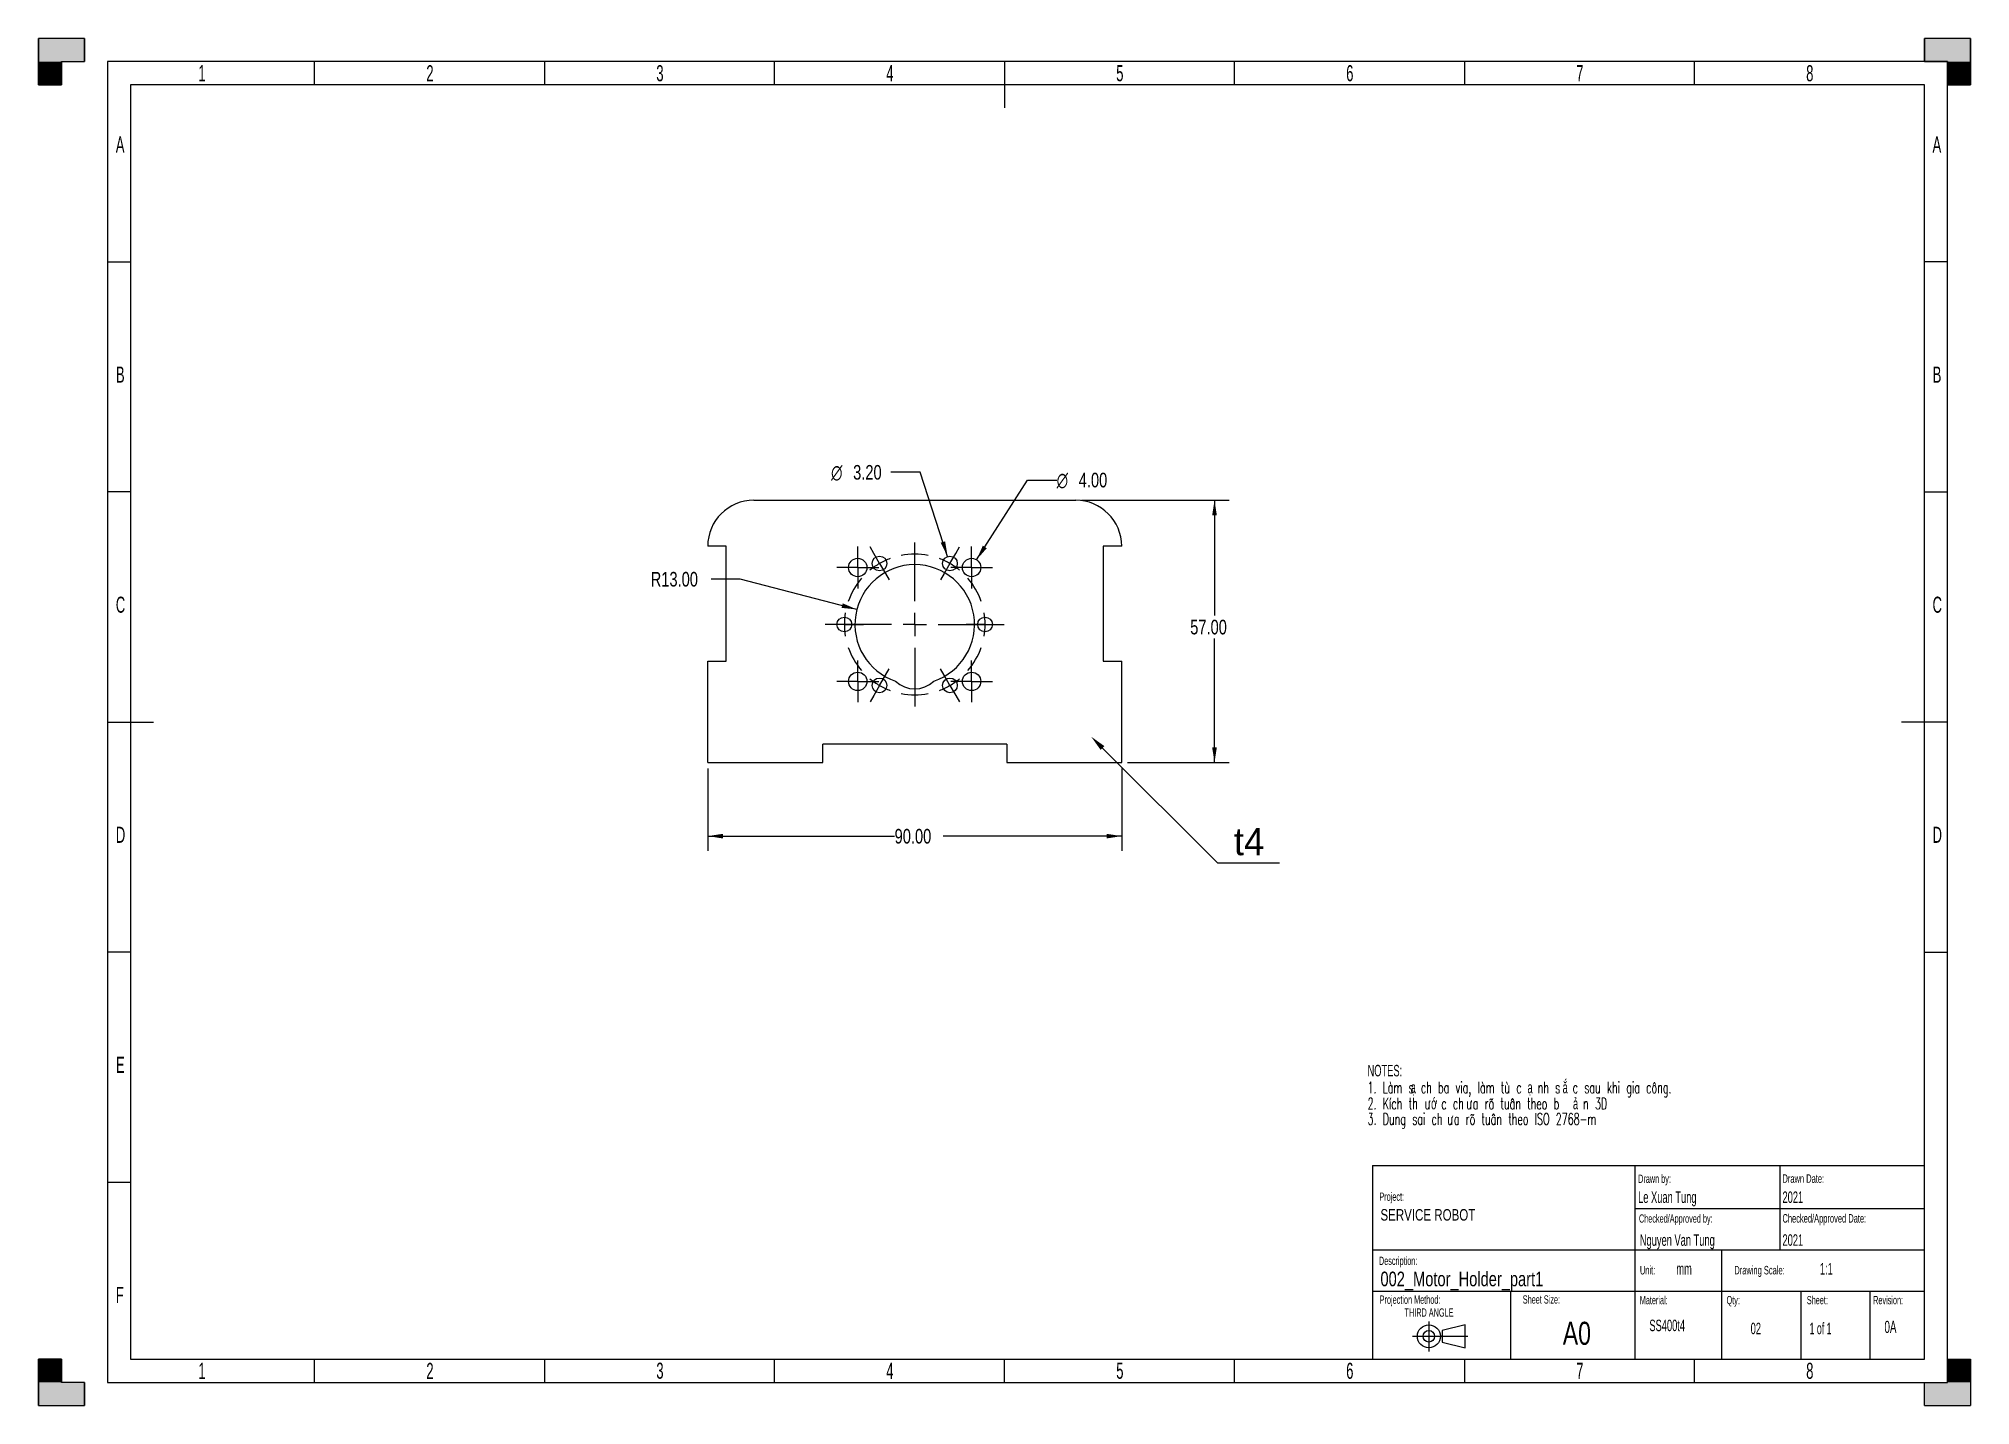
# Model space of a CAD drawing. Extents: x 0 to 420, y 0 to 297.
import ezdxf

# ---------------------------------------------------------------- set-up
doc = ezdxf.new("R2010")
doc.units = 0
doc.layers.get('0').update_dxf_attribs({"linetype": 'CONTINUOUS'})
for name, color, linetype in [('AM_5', 3, 'CONTINUOUS'), ('BORDER', 7, 'CONTINUOUS'), ('TRIM', 7, 'CONTINUOUS')]:
    doc.layers.add(name, color=color, linetype=linetype)
doc.styles.add('MtXpl_MS_PGothic', font='txt')
doc.styles.add('SLDTEXTSTYLE0', font='TXT', dxfattribs={"width": 0.605})
doc.styles.add('SLDTEXTSTYLE1', font='TXT', dxfattribs={"width": 0.605, "bigfont": 'bigfont'})
doc.styles.add('SLDTEXTSTYLE2', font='TXT', dxfattribs={"width": 0.75})
doc.styles.add('SLDTEXTSTYLE3', font='TXT', dxfattribs={"width": 0.57})
doc.dimstyles.get("Standard").update_dxf_attribs({"dimtxt": 2.5, "dimasz": 2.5, "dimexe": 1.25, "dimexo": 0.625, "dimtad": 1, "dimcen": 2.5, "dimazin": 3, "dimtfac": 1, "dimtmove": 0, "dimatfit": 3})

# ---------------------------------------------------------------- blocks, each defined once
blk = doc.blocks.new('*U16')
at = {"layer": 'TRIM', "linetype": 'CONTINUOUS'}
for p, q in [((0, 292), (0, 297)), ((10, 297), (10, 292)), ((0, 287), (0, 292)), ((5, 292), (5, 287))]:
    blk.add_line(p, q, dxfattribs=at)
at = {"layer": 'TRIM', "linetype": 'CONTINUOUS', "extrusion": (0, 0, -1)}
for points in [[(0, 297), (-10, 292), (0, 292)], [(0, 297), (-10, 297), (-10, 292)], [(0, 292), (-5, 287), (0, 287)], [(0, 292), (-5, 292), (-5, 287)]]:
    blk.add_solid(points, dxfattribs=at)
blk = doc.blocks.new('*U17')
at = {"layer": 'TRIM', "linetype": 'CONTINUOUS'}
for p, q in [((0, 5), (0, 10)), ((5, 10), (5, 5)), ((0, 0), (0, 5)), ((10, 5), (10, 0))]:
    blk.add_line(p, q, dxfattribs=at)
at = {"layer": 'TRIM', "linetype": 'CONTINUOUS', "extrusion": (0, 0, -1)}
for points in [[(0, 10), (-5, 5), (0, 5)], [(0, 10), (-5, 10), (-5, 5)], [(0, 5), (-10, 0), (0, 0)], [(0, 5), (-10, 5), (-10, 0)]]:
    blk.add_solid(points, dxfattribs=at)
blk = doc.blocks.new('*U18')
at = {"layer": 'TRIM', "linetype": 'CONTINUOUS'}
for p, q in [((415, 5), (415, 10)), ((420, 10), (420, 5)), ((410, 0), (410, 5)), ((420, 5), (420, 0))]:
    blk.add_line(p, q, dxfattribs=at)
at = {"layer": 'TRIM', "linetype": 'CONTINUOUS', "extrusion": (0, 0, -1)}
for points in [[(-415, 10), (-420, 5), (-415, 5)], [(-415, 10), (-420, 10), (-420, 5)], [(-410, 5), (-420, 0), (-410, 0)], [(-410, 5), (-420, 5), (-420, 0)]]:
    blk.add_solid(points, dxfattribs=at)
blk = doc.blocks.new('*U19')
at = {"layer": 'TRIM', "linetype": 'CONTINUOUS'}
for p, q in [((410, 292), (410, 297)), ((420, 297), (420, 292)), ((415, 287), (415, 292)), ((420, 292), (420, 287))]:
    blk.add_line(p, q, dxfattribs=at)
at = {"layer": 'TRIM', "linetype": 'CONTINUOUS', "extrusion": (0, 0, -1)}
for points in [[(-410, 297), (-420, 292), (-410, 292)], [(-410, 297), (-420, 297), (-420, 292)], [(-415, 292), (-420, 287), (-415, 287)], [(-415, 292), (-420, 292), (-420, 287)]]:
    blk.add_solid(points, dxfattribs=at)
blk = doc.blocks.new('*U20')
at = {"layer": 'BORDER', "color": 7, "style": 'SLDTEXTSTYLE0', "width": 0.605}
blk.add_text('E', height=3.5, dxfattribs=at).set_placement((16.82, 72.24))
blk = doc.blocks.new('*U21')
at = {"layer": 'BORDER', "color": 7, "style": 'SLDTEXTSTYLE0', "width": 0.605}
blk.add_text('2', height=3.5, dxfattribs=at).set_placement((84.29, 287.74))
blk = doc.blocks.new('*U22')
at = {"layer": 'BORDER', "color": 7, "style": 'SLDTEXTSTYLE0', "width": 0.605}
blk.add_text('D', height=3.5, dxfattribs=at).set_placement((16.79, 122.24))
blk = doc.blocks.new('*U23')
at = {"layer": 'BORDER', "color": 7, "style": 'SLDTEXTSTYLE0', "width": 0.605}
blk.add_text('C', height=3.5, dxfattribs=at).set_placement((16.78, 172.24))
blk = doc.blocks.new('*U24')
at = {"layer": 'BORDER', "color": 7, "style": 'SLDTEXTSTYLE0', "width": 0.605}
blk.add_text('B', height=3.5, dxfattribs=at).set_placement((16.81, 222.24))
blk = doc.blocks.new('*U25')
at = {"layer": 'BORDER', "color": 7, "style": 'SLDTEXTSTYLE0', "width": 0.605}
blk.add_text('A', height=3.5, dxfattribs=at).set_placement((16.78, 272.24))
blk = doc.blocks.new('*U26')
at = {"layer": 'BORDER', "color": 7, "style": 'SLDTEXTSTYLE0', "width": 0.605}
blk.add_text('F', height=3.5, dxfattribs=at).set_placement((16.79, 22.24))
blk = doc.blocks.new('*U27')
at = {"layer": 'BORDER', "color": 7, "style": 'SLDTEXTSTYLE0', "width": 0.605}
blk.add_text('B', height=3.5, dxfattribs=at).set_placement((411.81, 222.24))
blk = doc.blocks.new('*U28')
at = {"layer": 'BORDER', "color": 7, "style": 'SLDTEXTSTYLE0', "width": 0.605}
blk.add_text('D', height=3.5, dxfattribs=at).set_placement((411.79, 122.24))
blk = doc.blocks.new('*U29')
at = {"layer": 'BORDER', "color": 7, "style": 'SLDTEXTSTYLE0', "width": 0.605}
blk.add_text('A', height=3.5, dxfattribs=at).set_placement((411.78, 272.24))
blk = doc.blocks.new('*U30')
at = {"layer": 'BORDER', "color": 7, "style": 'SLDTEXTSTYLE0', "width": 0.605}
blk.add_text('C', height=3.5, dxfattribs=at).set_placement((411.78, 172.24))
blk = doc.blocks.new('*U31')
at = {"layer": 'BORDER', "color": 7, "style": 'SLDTEXTSTYLE0', "width": 0.605}
blk.add_text('3', height=3.5, dxfattribs=at).set_placement((134.3, 287.74))
blk = doc.blocks.new('*U32')
at = {"layer": 'BORDER', "color": 7, "style": 'SLDTEXTSTYLE0', "width": 0.605}
blk.add_text('4', height=3.5, dxfattribs=at).set_placement((184.29, 287.74))
blk = doc.blocks.new('*U33')
at = {"layer": 'BORDER', "color": 7, "style": 'SLDTEXTSTYLE0', "width": 0.605}
blk.add_text('7', height=3.5, dxfattribs=at).set_placement((334.3, 287.74))
blk = doc.blocks.new('*U34')
at = {"layer": 'BORDER', "color": 7, "style": 'SLDTEXTSTYLE0', "width": 0.605}
blk.add_text('5', height=3.5, dxfattribs=at).set_placement((234.29, 287.74))
blk = doc.blocks.new('*U35')
at = {"layer": 'BORDER', "color": 7, "style": 'SLDTEXTSTYLE0', "width": 0.605}
blk.add_text('6', height=3.5, dxfattribs=at).set_placement((284.29, 287.74))
blk = doc.blocks.new('*U36')
at = {"layer": 'BORDER', "color": 7, "style": 'SLDTEXTSTYLE0', "width": 0.605}
blk.add_text('8', height=3.5, dxfattribs=at).set_placement((384.3, 287.74))
blk = doc.blocks.new('*U37')
at = {"layer": 'BORDER', "color": 7, "style": 'SLDTEXTSTYLE0', "width": 0.605}
blk.add_text('1', height=3.5, dxfattribs=at).set_placement((34.71, 287.74))
blk = doc.blocks.new('*U38')
at = {"layer": 'BORDER', "color": 7, "style": 'SLDTEXTSTYLE0', "width": 0.605}
blk.add_text('6', height=3.5, dxfattribs=at).set_placement((284.29, 5.76))
blk = doc.blocks.new('*U39')
at = {"layer": 'BORDER', "color": 7, "style": 'SLDTEXTSTYLE0', "width": 0.605}
blk.add_text('2', height=3.5, dxfattribs=at).set_placement((84.29, 5.74))
blk = doc.blocks.new('*U40')
at = {"layer": 'BORDER', "color": 7, "style": 'SLDTEXTSTYLE0', "width": 0.605}
blk.add_text('1', height=3.5, dxfattribs=at).set_placement((34.71, 5.74))
blk = doc.blocks.new('*U41')
at = {"layer": 'BORDER', "color": 7, "style": 'SLDTEXTSTYLE0', "width": 0.605}
blk.add_text('5', height=3.5, dxfattribs=at).set_placement((234.29, 5.77))
blk = doc.blocks.new('*U42')
at = {"layer": 'BORDER', "color": 7, "style": 'SLDTEXTSTYLE0', "width": 0.605}
blk.add_text('3', height=3.5, dxfattribs=at).set_placement((134.3, 5.78))
blk = doc.blocks.new('*U43')
at = {"layer": 'BORDER', "color": 7, "style": 'SLDTEXTSTYLE0', "width": 0.605}
blk.add_text('4', height=3.5, dxfattribs=at).set_placement((184.29, 5.75))
blk = doc.blocks.new('*U44')
at = {"layer": 'BORDER', "color": 7, "style": 'SLDTEXTSTYLE0', "width": 0.605}
blk.add_text('7', height=3.5, dxfattribs=at).set_placement((334.3, 5.75))
blk = doc.blocks.new('*U45')
at = {"layer": 'BORDER', "color": 7, "style": 'SLDTEXTSTYLE0', "width": 0.605}
blk.add_text('8', height=3.5, dxfattribs=at).set_placement((384.3, 5.75))
blk = doc.blocks.new('*U46')
at = {"layer": 'BORDER', "color": 0, "style": 'SLDTEXTSTYLE0', "width": 0.605}
blk.add_text('NOTES:', height=2.5, dxfattribs=at).set_placement((0, 0.72))
blk = doc.blocks.new('*U47')
at = {"layer": 'BORDER', "color": 0, "width": 0.605}
for s, style, p in [('ắ', 'MtXpl_MS_PGothic', (42.41, -2.94)), ('1. Làm s', 'SLDTEXTSTYLE1', (0, -2.94)), ('ạ', 'MtXpl_MS_PGothic', (9.38, -2.94)), ('ch ba via, làm tù c', 'SLDTEXTSTYLE1', (11.58, -2.94)), ('ạ', 'MtXpl_MS_PGothic', (34.77, -2.94)), ('nh s', 'SLDTEXTSTYLE1', (36.97, -2.94)), ('c sau khi gia công.', 'SLDTEXTSTYLE1', (44.61, -2.94))]:
    blk.add_text(s, height=2.5, dxfattribs=dict(at, style=style)).set_placement(p)
blk = doc.blocks.new('*U48')
at = {"layer": 'BORDER', "color": 0, "width": 0.605}
for s, style, p in [('2. Kích th', 'SLDTEXTSTYLE1', (0, -6.44)), ('ớ', 'MtXpl_MS_PGothic', (13.82, -6.44)), ('c ch', 'SLDTEXTSTYLE1', (16.02, -6.44)), ('a rõ tuân theo b', 'SLDTEXTSTYLE1', (22.88, -6.44)), ('ả', 'MtXpl_MS_PGothic', (44.66, -6.44)), ('n 3D', 'SLDTEXTSTYLE1', (46.86, -6.44)), ('ư', 'SLDTEXTSTYLE1', (12.4, -6.44)), ('ư', 'SLDTEXTSTYLE1', (21.46, -6.44))]:
    blk.add_text(s, height=2.5, dxfattribs=dict(at, style=style)).set_placement(p)
blk = doc.blocks.new('*U49')
at = {"layer": 'BORDER', "color": 0, "style": 'SLDTEXTSTYLE1', "width": 0.605}
for s, p in [('3. Dung sai ch', (0, -9.79)), ('ư', (17.34, -9.79)), ('a rõ tuân theo ISO 2768-m', (18.76, -9.79))]:
    blk.add_text(s, height=2.5, dxfattribs=at).set_placement(p)
blk = doc.blocks.new('SW_NOTE_0')
for name in ['*U46', '*U47', '*U48', '*U49']:
    blk.add_blockref(name, (0, 0))
blk = doc.blocks.new('*U50')
at = {"layer": 'BORDER', "style": 'SLDTEXTSTYLE0', "width": 0.605}
blk.add_text('Project:', height=1.8, dxfattribs=at).set_placement((291.51, 44.45))
blk = doc.blocks.new('*U51')
at = {"layer": 'BORDER', "style": 'SLDTEXTSTYLE2', "width": 0.75}
blk.add_text('SERVICE ROBOT', height=2.5, dxfattribs=at).set_placement((291.74, 40.15))
blk = doc.blocks.new('*U52')
at = {"layer": 'BORDER', "style": 'SLDTEXTSTYLE0', "width": 0.605}
blk.add_text('Description:', height=1.8, dxfattribs=at).set_placement((291.41, 30.51))
blk = doc.blocks.new('*U53')
at = {"layer": 'BORDER', "style": 'SLDTEXTSTYLE0', "width": 0.605}
blk.add_text('Unit:', height=1.852, dxfattribs=at).set_placement((348.15, 28.45))
blk = doc.blocks.new('*U54')
at = {"layer": 'BORDER', "style": 'SLDTEXTSTYLE0', "width": 0.605}
blk.add_text('mm', height=2.5, dxfattribs=at).set_placement((356.07, 28.43))
blk = doc.blocks.new('*U55')
at = {"layer": 'BORDER', "style": 'SLDTEXTSTYLE0', "width": 0.605}
blk.add_text('SS400t4', height=2.5, dxfattribs=at).set_placement((350.21, 16.12))
blk = doc.blocks.new('*U56')
at = {"layer": 'BORDER', "style": 'SLDTEXTSTYLE0', "width": 0.605}
blk.add_text('02', height=2.5, dxfattribs=at).set_placement((372.23, 15.46))
blk = doc.blocks.new('*U57')
at = {"layer": 'BORDER', "style": 'SLDTEXTSTYLE0', "width": 0.605}
blk.add_text('Qty:', height=1.8, dxfattribs=at).set_placement((366.99, 21.97))
blk = doc.blocks.new('*U58')
at = {"layer": 'BORDER', "style": 'SLDTEXTSTYLE0', "width": 0.605}
blk.add_text('1:1', height=2.5, dxfattribs=at).set_placement((387.28, 28.43))
blk = doc.blocks.new('*U59')
at = {"layer": 'BORDER', "style": 'SLDTEXTSTYLE0', "width": 0.605}
blk.add_text('0A', height=2.646, dxfattribs=at).set_placement((401.32, 15.73))
blk = doc.blocks.new('*U60')
at = {"layer": 'BORDER', "style": 'SLDTEXTSTYLE0', "width": 0.605}
blk.add_text('2021', height=2.5, dxfattribs=at).set_placement((379.15, 34.67))
blk = doc.blocks.new('*U61')
at = {"layer": 'BORDER', "style": 'SLDTEXTSTYLE0', "width": 0.605}
blk.add_text('Nguyen Van Tung', height=2.5, dxfattribs=at).set_placement((348.13, 34.67))
blk = doc.blocks.new('*U62')
at = {"layer": 'BORDER', "style": 'SLDTEXTSTYLE0', "width": 0.605}
blk.add_text('2021', height=2.5, dxfattribs=at).set_placement((379.15, 43.99))
blk = doc.blocks.new('*U63')
at = {"layer": 'BORDER', "style": 'SLDTEXTSTYLE0', "width": 0.605}
blk.add_text('Le Xuan Tung', height=2.5, dxfattribs=at).set_placement((347.76, 43.99))
blk = doc.blocks.new('*U64')
at = {"layer": 'BORDER', "style": 'SLDTEXTSTYLE0', "width": 0.605}
blk.add_text('Drawing Scale:', height=1.8521, dxfattribs=at).set_placement((368.68, 28.45))
blk = doc.blocks.new('*U65')
at = {"layer": 'BORDER', "style": 'SLDTEXTSTYLE0', "width": 0.605}
blk.add_text('Checked/Approved Date:', height=1.8521, dxfattribs=at).set_placement((379.15, 39.71))
blk = doc.blocks.new('*U66')
at = {"layer": 'BORDER', "style": 'SLDTEXTSTYLE0', "width": 0.605}
blk.add_text('Drawn Date:', height=1.8521, dxfattribs=at).set_placement((379.15, 48.36))
blk = doc.blocks.new('*U67')
at = {"layer": 'BORDER', "style": 'SLDTEXTSTYLE0', "width": 0.605}
blk.add_text('Drawn by:', height=1.8, dxfattribs=at).set_placement((347.76, 48.35))
blk = doc.blocks.new('*U68')
at = {"layer": 'BORDER', "style": 'SLDTEXTSTYLE2', "width": 0.75}
blk.add_text('A0', height=5, dxfattribs=at).set_placement((331.38, 13.16))
blk = doc.blocks.new('*U69')
at = {"layer": 'BORDER', "style": 'SLDTEXTSTYLE0', "width": 0.605}
blk.add_text('Sheet Size:', height=1.8, dxfattribs=at).set_placement((322.69, 22.11))
blk = doc.blocks.new('*U70')
at = {"layer": 'BORDER', "color": 0, "style": 'SLDTEXTSTYLE0', "width": 0.605}
blk.add_text('Projection Method:', height=1.8, dxfattribs=at).set_placement((0, 0.52))
blk = doc.blocks.new('*U71')
at = {"layer": 'BORDER', "color": 0, "style": 'SLDTEXTSTYLE0', "width": 0.605}
blk.add_text('THIRD ANGLE', height=1.8, dxfattribs=at).set_placement((5.4, -2.28))
blk = doc.blocks.new('SW_NOTE_0_1')
for name in ['*U70', '*U71']:
    blk.add_blockref(name, (0, 0))
blk = doc.blocks.new('*U72')
at = {"layer": 'BORDER', "style": 'SLDTEXTSTYLE0', "width": 0.605}
blk.add_text('Checked/Approved by:', height=1.8, dxfattribs=at).set_placement((347.95, 39.7))
blk = doc.blocks.new('*U73')
at = {"layer": 'BORDER', "style": 'SLDTEXTSTYLE3', "width": 0.57}
blk.add_text('1 of 1', height=2.5, dxfattribs=at).set_placement((385.04, 15.46))
blk = doc.blocks.new('*U74')
at = {"layer": 'BORDER', "style": 'SLDTEXTSTYLE0', "width": 0.605}
blk.add_text('Material:', height=1.8, dxfattribs=at).set_placement((348.12, 21.97))
blk = doc.blocks.new('*U75')
at = {"layer": 'BORDER', "style": 'SLDTEXTSTYLE0', "width": 0.605}
blk.add_text('Revision:', height=1.8, dxfattribs=at).set_placement((398.86, 21.97))
blk = doc.blocks.new('*U76')
at = {"layer": 'BORDER', "style": 'SLDTEXTSTYLE0', "width": 0.605}
blk.add_text('Sheet:', height=1.8, dxfattribs=at).set_placement((384.45, 21.97))
blk = doc.blocks.new('*U77')
at = {"layer": 'BORDER', "style": 'SLDTEXTSTYLE2', "width": 0.75}
blk.add_text('002_Motor_Holder_part1', height=3.175, dxfattribs=at).set_placement((291.74, 25.88))
blk = doc.blocks.new('*U78')
at = {"layer": 'BORDER', "style": 'SLDTEXTSTYLE2', "width": 0.75}
blk.add_text('57.00', height=3.175, dxfattribs=at).set_placement((250.38, 167.54))
blk = doc.blocks.new('_D')
at = {"layer": 'BORDER'}
for p, q in [((226.75, 196.7), (258.83, 196.7)), ((255.66, 196.7), (255.66, 171.66)), ((255.66, 139.7), (255.66, 166.62)), ((236.75, 139.7), (258.83, 139.7))]:
    blk.add_line(p, q, dxfattribs=at)
for points in [[(255.66, 196.7), (255.15, 193.39), (256.17, 193.39)], [(255.66, 139.7), (256.17, 143), (255.15, 143)]]:
    blk.add_solid(points, dxfattribs=at)
blk.add_blockref('*U78', (0, 0))
blk = doc.blocks.new('*U79')
at = {"layer": 'BORDER', "style": 'SLDTEXTSTYLE2', "width": 0.75}
blk.add_text('90.00', height=3.175, dxfattribs=at).set_placement((186.11, 122.09))
blk = doc.blocks.new('_D_1')
at = {"layer": 'BORDER'}
for p, q in [((145.48, 138.43), (145.48, 120.52)), ((235.48, 138.43), (235.48, 120.52)), ((145.48, 123.7), (186.11, 123.7)), ((235.48, 123.7), (196.67, 123.7))]:
    blk.add_line(p, q, dxfattribs=at)
for points in [[(145.48, 123.7), (148.78, 123.19), (148.78, 124.2)], [(235.48, 123.7), (232.18, 124.2), (232.18, 123.19)]]:
    blk.add_solid(points, dxfattribs=at)
blk.add_blockref('*U79', (0, 0))
blk = doc.blocks.new('*U80')
at = {"layer": 'BORDER', "style": 'SLDTEXTSTYLE2', "width": 0.75}
blk.add_text('∅', height=3.17, dxfattribs=at).set_placement((221.35, 199.44))
blk = doc.blocks.new('*U81')
at = {"layer": 'BORDER', "style": 'SLDTEXTSTYLE2', "width": 0.75}
blk.add_text('4.00', height=3.175, dxfattribs=at).set_placement((226.14, 199.49))
blk = doc.blocks.new('_D_2')
at = {"layer": 'BORDER'}
for p, q in [((203.93, 183.76), (215, 201.07)), ((215, 201.07), (221.35, 201.07))]:
    blk.add_line(p, q, dxfattribs=at)
blk.add_solid([(203.93, 183.76), (206.14, 186.26), (205.28, 186.81)], dxfattribs=at)
for name in ['*U80', '*U81']:
    blk.add_blockref(name, (0, 0))
blk = doc.blocks.new('*U82')
at = {"layer": 'BORDER', "style": 'SLDTEXTSTYLE2', "width": 0.75}
blk.add_text('∅', height=3.17, dxfattribs=at).set_placement((172.3, 201.12))
blk = doc.blocks.new('*U83')
at = {"layer": 'BORDER', "style": 'SLDTEXTSTYLE2', "width": 0.75}
blk.add_text('3.20', height=3.175, dxfattribs=at).set_placement((177.09, 201.17))
blk = doc.blocks.new('_D_3')
at = {"layer": 'BORDER'}
for p, q in [((191.65, 202.76), (185.3, 202.76)), ((197.63, 184.47), (191.65, 202.76))]:
    blk.add_line(p, q, dxfattribs=at)
blk.add_solid([(197.63, 184.47), (197.09, 187.76), (196.12, 187.45)], dxfattribs=at)
for name in ['*U82', '*U83']:
    blk.add_blockref(name, (0, 0))
blk = doc.blocks.new('*U84')
at = {"layer": 'BORDER', "style": 'SLDTEXTSTYLE2', "width": 0.75}
blk.add_text('R13.00', height=3.175, dxfattribs=at).set_placement((133.08, 177.94))
blk = doc.blocks.new('_D_4')
at = {"layer": 'BORDER'}
for p, q in [((152.56, 179.54), (146.21, 179.54)), ((177.9, 172.96), (152.56, 179.54))]:
    blk.add_line(p, q, dxfattribs=at)
blk.add_solid([(177.9, 172.96), (174.83, 174.29), (174.57, 173.3)], dxfattribs=at)
blk.add_blockref('*U84', (0, 0))
blk = doc.blocks.new('SW_CENTERMARKSYMBOL_0')
at = {"layer": 'BORDER', "color": 0}
for p, q in [((0, 2.54), (0, 4.54)), ((-2.54, 0), (-4.54, 0)), ((0, 0), (-2.54, 0)), ((0, 0), (0, 2.54)), ((0, 0), (0, -2.54)), ((0, 0), (2.54, 0)), ((2.54, 0), (4.54, 0)), ((0, -2.54), (0, -4.54))]:
    blk.add_line(p, q, dxfattribs=at)
blk = doc.blocks.new('SW_CENTERMARKSYMBOL_1')
at = {"layer": 'BORDER', "color": 0}
for p, q in [((0, 2.54), (0, 4.54)), ((-2.54, 0), (-4.54, 0)), ((0, 0), (-2.54, 0)), ((0, 0), (0, 2.54)), ((0, 0), (0, -2.54)), ((0, 0), (2.54, 0)), ((2.54, 0), (4.54, 0)), ((0, -2.54), (0, -4.54))]:
    blk.add_line(p, q, dxfattribs=at)
blk = doc.blocks.new('SW_CENTERMARKSYMBOL_2')
at = {"layer": 'BORDER', "color": 0}
for p, q in [((0, 2.54), (0, 4.54)), ((-2.54, 0), (-4.54, 0)), ((0, 0), (-2.54, 0)), ((0, 0), (0, 2.54)), ((0, 0), (0, -2.54)), ((0, 0), (2.54, 0)), ((2.54, 0), (4.54, 0)), ((0, -2.54), (0, -4.54))]:
    blk.add_line(p, q, dxfattribs=at)
blk = doc.blocks.new('SW_CENTERMARKSYMBOL_3')
at = {"layer": 'BORDER', "color": 0}
for p, q in [((0, 2.54), (0, 4.54)), ((-2.54, 0), (-4.54, 0)), ((0, 0), (-2.54, 0)), ((0, 0), (0, 2.54)), ((0, 0), (0, -2.54)), ((0, 0), (2.54, 0)), ((2.54, 0), (4.54, 0)), ((0, -2.54), (0, -4.54))]:
    blk.add_line(p, q, dxfattribs=at)
blk = doc.blocks.new('SW_CENTERMARKSYMBOL_4')
at = {"layer": 'BORDER', "color": 0}
for p, q in [((-1.27, 28.7), (-2.07, 30.09)), ((7.65, 18.33), (7.65, 31.05)), ((16.57, 28.7), (17.37, 30.09)), ((0, 26.5), (-1.27, 28.7)), ((0, 26.5), (1.27, 24.3)), ((15.3, 26.5), (14.03, 24.3)), ((15.3, 26.5), (16.57, 28.7)), ((1.27, 24.3), (2.07, 22.92)), ((14.03, 24.3), (13.23, 22.92)), ((-10.19, 13.25), (-11.79, 13.25)), ((-7.65, 13.25), (-10.19, 13.25)), ((2.57, 13.25), (-10.15, 13.25)), ((-7.65, 13.25), (-5.11, 13.25)), ((-5.11, 13.25), (-3.51, 13.25)), ((7.65, 13.25), (5.11, 13.25)), ((7.65, 13.25), (7.65, 15.79)), ((7.65, 13.25), (7.65, 10.71)), ((7.65, 13.25), (10.19, 13.25)), ((12.73, 13.25), (25.45, 13.25)), ((20.41, 13.25), (18.81, 13.25)), ((22.95, 13.25), (20.41, 13.25)), ((22.95, 13.25), (25.49, 13.25)), ((25.49, 13.25), (27.09, 13.25)), ((7.65, 8.17), (7.65, -4.55)), ((0, 0), (-1.27, -2.2)), ((0, 0), (1.27, 2.2)), ((1.27, 2.2), (2.07, 3.59)), ((14.03, 2.2), (13.23, 3.59)), ((15.3, 0), (14.03, 2.2)), ((15.3, 0), (16.57, -2.2)), ((-1.27, -2.2), (-2.07, -3.59)), ((16.57, -2.2), (17.37, -3.59))]:
    blk.add_line(p, q, dxfattribs=at)
for start, end in [(120, 129.5118), (110.4882, 120), (79.0237, 100.9763), (60, 69.5118), (50.4882, 60), (139.0237, 160.9763), (19.0237, 40.9763), (170.4882, 180), (180, 189.5118), (0, 9.5118), (350.4882, 0), (199.0237, 220.9763), (319.0237, 340.9763), (230.4882, 240), (300, 309.5118), (240, 249.5118), (259.0237, 280.9763), (290.4882, 300)]:
    blk.add_arc((7.65, 13.25), 15.3, start, end, dxfattribs=at)
blk = doc.blocks.new('*U85')
at = {"layer": 'AM_5', "color": 2}
blk.add_text('t4', height=5.95, dxfattribs=at).set_placement((259.87, 119.55))
blk = doc.blocks.new('*S15')
at = {"layer": 'AM_5'}
for p, q in [((256.37, 117.8), (231.32, 142.83)), ((269.79, 117.8), (256.37, 117.8))]:
    blk.add_line(p, q, dxfattribs=at)
at = {"layer": 'AM_5', "linetype": 'CONTINUOUS'}
blk.add_trace([(231.73, 143.25), (230.91, 142.42), (228.85, 145.31)], dxfattribs=at)
blk.add_blockref('*U85', (0, 0))

msp = doc.modelspace()

# ---------------------------------------------------------------- linework, layer by layer
at = {"color": 7, "linetype": 'CONTINUOUS'}
for p, q in [((155.478, 196.696), (225.478, 196.696)), ((149.478, 186.696), (145.478, 186.696)), ((149.478, 161.696), (149.478, 186.696)), ((235.478, 186.696), (231.478, 186.696)), ((231.478, 186.696), (231.478, 161.696)), ((145.478, 139.696), (145.478, 161.696)), ((145.478, 161.696), (149.478, 161.696)), ((231.478, 161.696), (235.478, 161.696)), ((235.478, 139.696), (235.478, 161.696)), ((210.478, 143.696), (170.478, 143.696)), ((170.478, 139.696), (170.478, 143.696)), ((210.478, 143.696), (210.478, 139.696)), ((145.478, 139.696), (170.478, 139.696)), ((210.478, 139.696), (235.478, 139.696))]:
    msp.add_line(p, q, dxfattribs=at)
for centre, radius in [((178.104, 182.071), 2), ((182.828, 182.947), 1.6), ((198.128, 182.947), 1.6), ((202.852, 182.071), 2), ((175.178, 169.696), 1.6), ((205.778, 169.696), 1.6), ((178.104, 157.322), 2), ((182.828, 156.446), 1.6), ((198.128, 156.446), 1.6), ((202.852, 157.322), 2)]:
    msp.add_circle(centre, radius, dxfattribs=at)
for centre, radius, start, end in [((155.478, 186.696), 10, 90, 180), ((225.478, 186.696), 10, 0, 90), ((190.478, 169.696), 13, 288.71695, 251.28305), ((190.478, 161.696), 6, 225.95137, 314.04863)]:
    msp.add_arc(centre, radius, start, end, dxfattribs=at)
at = {"layer": 'BORDER', "linetype": 'CONTINUOUS'}
for p, q in [((415, 292), (15, 292)), ((15, 292), (15, 5)), ((60, 287), (60, 292)), ((110, 292), (110, 287)), ((160, 287), (160, 292)), ((210, 292), (210, 282)), ((260, 287), (260, 292)), ((310, 292), (310, 287)), ((360, 287), (360, 292)), ((415, 5), (415, 292)), ((410, 287), (20, 287)), ((20, 287), (20, 10)), ((410, 10), (410, 287)), ((15, 248.5), (20, 248.5)), ((415, 248.5), (410, 248.5)), ((20, 198.5), (15, 198.5)), ((410, 198.5), (415, 198.5)), ((15, 148.5), (25, 148.5)), ((415, 148.5), (405, 148.5)), ((20, 98.5), (15, 98.5)), ((410, 98.5), (415, 98.5)), ((290.041, 52.144), (290.041, 10.144)), ((15, 48.5), (20, 48.5)), ((365.986, 10.144), (365.986, 33.714)), ((410.004, 24.714), (347.058, 24.714)), ((383.204, 10.144), (383.204, 24.714)), ((398.204, 10.144), (398.204, 24.714)), ((310.16, 17.509), (305.16, 16.259)), ((310.16, 12.509), (310.16, 17.509)), ((305.16, 16.259), (305.16, 13.759)), ((305.16, 13.759), (310.16, 12.509)), ((20, 10), (410, 10)), ((60, 5), (60, 10)), ((110, 10), (110, 5)), ((160, 5), (160, 10)), ((260, 5), (260, 10)), ((310, 10), (310, 5)), ((360, 5), (360, 10)), ((15, 5), (415, 5))]:
    msp.add_line(p, q, dxfattribs=at)
at = {"layer": 'BORDER'}
for p, q in [((290.041, 52.144), (410.041, 52.144)), ((347.058, 52.144), (347.058, 10.144)), ((378.574, 52.144), (378.574, 33.714)), ((410.004, 42.714), (347.058, 42.714)), ((347.058, 33.714), (290.041, 33.714)), ((410.09, 33.714), (347.058, 33.714)), ((320.041, 24.714), (290.004, 24.714)), ((347.058, 24.714), (320.041, 24.714)), ((320.041, 24.714), (320.041, 10.144)), ((302.26, 18.186), (302.26, 11.733)), ((298.719, 15.009), (310.733, 15.009)), ((210, 5), (210, 10))]:
    msp.add_line(p, q, dxfattribs=at)
at = {"layer": 'BORDER', "linetype": 'CONTINUOUS'}
for radius in [2.5, 1.25]:
    msp.add_circle((302.26, 15.009), radius, dxfattribs=at)
at = {"layer": 'TRIM'}
for p, q in [((0, 297), (0, 287)), ((10, 297), (0, 297)), ((10, 292), (10, 297)), ((420, 297), (410, 297)), ((410, 297), (410, 292)), ((420, 287), (420, 297)), ((5, 287), (5, 292)), ((5, 292), (10, 292)), ((410, 292), (415, 292)), ((415, 292), (415, 287)), ((0, 287), (5, 287)), ((415, 287), (420, 287)), ((5, 10), (0, 10)), ((0, 10), (0, 0)), ((5, 5), (5, 10)), ((415, 5), (415, 10)), ((415, 10), (420, 10)), ((420, 10), (420, 0)), ((10, 5), (5, 5)), ((10, 0), (10, 5)), ((410, 0), (410, 5)), ((410, 5), (415, 5)), ((0, 0), (10, 0)), ((410, 0), (420, 0))]:
    msp.add_line(p, q, dxfattribs=at)

# ---------------------------------------------------------------- block references
for name in ['*U37', '*U21', '*U31', '*U32', '*U34', '*U35', '*U33', '*U36', '*U25', '*U29', '*U24', '*U27', '*U23', '*U30', '*U22', '*U28', '*U20', '*U50', '*U67', '*U63', '*U62', '*U66', '*U51', '*U72', '*U65', '*U61', '*U60', '*U52', '*U53', '*U54', '*U64', '*U58', '*U26', '*U77', '*U69', '*U74', '*U57', '*U76', '*U75', '*U68', '*U55', '*U56', '*U73', '*U59', '*U40', '*U39', '*U42', '*U43', '*U41', '*U38', '*U44', '*U45']:
    msp.add_blockref(name, (0, 0))
at = {"layer": 'AM_5'}
msp.add_blockref('*S15', (0, 0), dxfattribs=at)
at = {"layer": 'BORDER'}
for name, p in [('SW_CENTERMARKSYMBOL_4', (182.828, 156.446)), ('SW_CENTERMARKSYMBOL_0', (178.104, 182.071)), ('SW_CENTERMARKSYMBOL_1', (202.852, 182.071)), ('SW_CENTERMARKSYMBOL_3', (178.104, 157.322)), ('SW_CENTERMARKSYMBOL_2', (202.852, 157.322)), ('SW_NOTE_0', (288.937, 70.768)), ('SW_NOTE_0_1', (291.576, 21.552))]:
    msp.add_blockref(name, p, dxfattribs=at)
at = {"layer": 'TRIM', "linetype": 'CONTINUOUS'}
for name in ['*U16', '*U19', '*U17', '*U18']:
    msp.add_blockref(name, (0, 0), dxfattribs=at)

# ---------------------------------------------------------------- dimensions: what is measured, and where the dimension line sits
at = {"layer": 'BORDER'}
for p1, p2, picture, middle in [((198.625, 181.426), (197.63, 184.467), '_D_3', (178.798, 202.756)), ((201.775, 180.385), (203.929, 183.756), '_D_2', (227.846, 201.074))]:
    dim = msp.add_diameter_dim_2p(p1=p1, p2=p2, dimstyle='Standard', dxfattribs=at)
    dim.commit()
    dim.dimension.update_dxf_attribs({"geometry": picture, "text_midpoint": middle, "dimtype": 131})
dim = msp.add_linear_dim(base=(255.659, 196.696), p1=(235.478, 139.696), p2=(225.478, 196.696), angle=90, dimstyle='Standard', dxfattribs=at)
dim.commit()
dim.dimension.update_dxf_attribs({"geometry": '_D', "text_midpoint": (255.659, 169.144), "dimtype": 128})
dim = msp.add_radius_dim(center=(190.478, 169.696), mpoint=(177.895, 172.964), dimstyle='Standard', dxfattribs=at)
dim.commit()
dim.dimension.update_dxf_attribs({"geometry": '_D_4', "text_midpoint": (139.642, 179.543), "dimtype": 132})
dim = msp.add_linear_dim(base=(145.478, 123.696), p1=(235.478, 139.696), p2=(145.478, 139.696), dimstyle='Standard', dxfattribs=at)
dim.commit()
dim.dimension.update_dxf_attribs({"geometry": '_D_1', "text_midpoint": (191.39, 123.696), "dimtype": 128})

doc.saveas('drawing.dxf')
